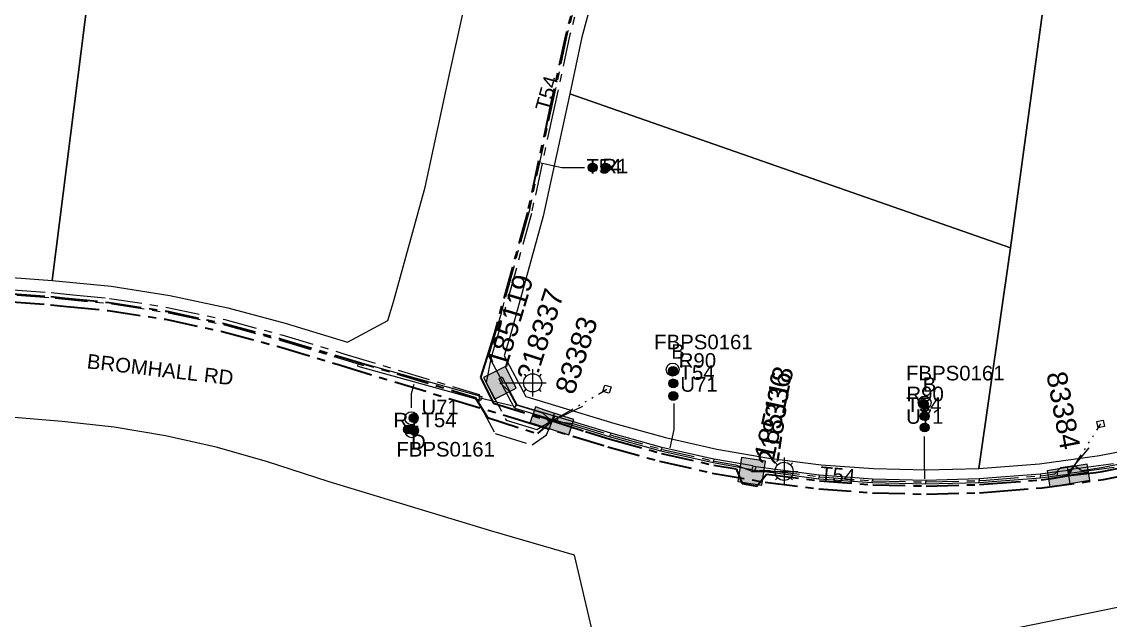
# Model space of a CAD drawing. Header units: metres. Extents: x 244561 to 254068, y 6159332 to 6162744.
# Drawn here: x 251810.7 to 251945, y 6161650.9 to 6161724.8 of the extents above; entities that cross this region are included whole.
import ezdxf
from ezdxf.enums import TextEntityAlignment as Align

# ---------------------------------------------------------------- set-up
doc = ezdxf.new("R2010")
doc.units = ezdxf.units.M
doc.linetypes.add('Cable Exist UG', pattern=[7, 4, -1, 1, -1])
doc.linetypes.add('PHANTOMX2', pattern=[6.6, 3, -0.75, 0.2, -0.75, 0.2, -0.75, 0.2, -0.75])
doc.layers.get('0').update_dxf_attribs({"color": 6})
for name, color, linetype, lineweight in [('_User_HV_Exist', 1, 'Continuous', 35), ('_User_LV_Exist', 5, 'Continuous', 35), ('Cadastre Developer_SP_NEW', 92, 'Continuous', 15), ('Cadastre Land Parcels_SP_EXT', 118, 'Continuous', 15), ('Cadastre Roads_SP_EXT', 218, 'Continuous', 15), ('Mains_HV_EXT', 13, 'Continuous', 25), ('Mains_LV_EXT', 163, 'Continuous', 25), ('Mains_SL_EXT', 131, 'Continuous', 25), ('Services_SP_EXT', 42, 'PHANTOMX2', 20)]:
    doc.layers.add(name, color=color, linetype=linetype, lineweight=lineweight)
for name, color, linetype in [('Duct_SP_EXT', 30, 'Continuous'), ('Equip_SP_SL_EXT', 7, 'Continuous'), ('SupportsUG_SP_LV_EXT', 7, 'Continuous'), ('SupportsUG_SP_LV_SL_EXT', 7, 'Continuous'), ('Trench_SP_EXT', 7, 'Continuous')]:
    doc.layers.add(name, color=color, linetype=linetype)
doc.styles.add('COLUMN_LABEL', font='arial.ttf', dxfattribs={"height": 2})
doc.styles.add('iecARIAL', font='arial.ttf', dxfattribs={"height": 2})
doc.styles.add('POLE_LABEL', font='arial.ttf', dxfattribs={"height": 2})
doc.styles.add('SL_LABEL', font='arial.ttf', dxfattribs={"height": 2})
doc.styles.get("Standard").update_dxf_attribs({"font": 'arial.ttf'})

# ---------------------------------------------------------------- blocks, each defined once
blk = doc.blocks.new('COLUMN_EXT')
blk.add_hatch(color=256).paths.add_polyline_path([(1.5, -1.5), (1.5, 1.5), (-1.5, 1.5), (-1.5, -1.5)])
blk.add_lwpolyline([(1.5, 1.5), (-1.5, 1.5), (-1.5, -1.5), (1.5, -1.5)], close=True)
at = {"flags": 9}
for tag, p in [('STREETNAME', (-1.81, 1.6)), ('LOCATION', (-1.81, 1.4)), ('SUBURB', (-1.81, 1.8)), ('NOTES', (-1.81, 2)), ('COLUMN_TYPE', (-1.81, 0.4)), ('OWNED_BY', (-1.81, 0.6)), ('LEGEND', (-1.81, 1.2)), ('USAGE', (-1.81, 1)), ('STATE', (-1.81, 0.8))]:
    blk.add_attdef(tag, text='', height=0.2, rotation=180, dxfattribs=at).set_placement(p, align=Align.MIDDLE_LEFT)
at = {"flags": 1}
blk.add_attdef('Z', (-1.81, 2.35), '', height=0.2, rotation=180, dxfattribs=at)
at = {"flags": 9}
for tag, style, p in [('STRUCTURE_PLANT_NUMBER', 'POLE_LABEL', (-1.81, -0.03)), ('STREET_CODE', 'COLUMN_LABEL', (-1.81, 0.2))]:
    blk.add_attdef(tag, text='', height=0.2, rotation=180, dxfattribs=dict(at, style=style)).set_placement(p, align=Align.MIDDLE_LEFT)
at = {"style": 'COLUMN_LABEL', "width": 0.9, "flags": 8}
blk.add_attdef('ASSET_NUM', text='', height=2, rotation=270, dxfattribs=at).set_placement((2, -4), align=Align.MIDDLE_LEFT)
blk = doc.blocks.new('PILLAR_EXT')
blk.add_hatch(color=256).paths.add_polyline_path([(-2.5, 1), (-2.5, -1), (2.5, -1), (2.5, 1)])
for p, q in [((-2.5, 0), (2.5, 0)), ((0, 1), (0, -1))]:
    blk.add_line(p, q)
at = {"ltscale": 10}
blk.add_line((2.5, 0), (-2.5, 0), dxfattribs=at)
blk.add_lwpolyline([(-2.5, -1), (-1.25, -1), (1.25, -1), (2.5, -1), (2.5, 1), (-2.5, 1)], close=True)
at = {"width": 0.9, "flags": 8}
blk.add_attdef('ASSET_NUM', text='', height=2, rotation=90, dxfattribs=at).set_placement((-2, 4), align=Align.MIDDLE_LEFT)
for tag, p, flags in [('OWNED_BY', (0, -0.2), 9), ('STATE', (0, -0.4), 9), ('SUPPORT_TYPE', (0, -0.6), 9), ('USAGE', (0, -0.8), 9), ('LEGEND', (0, -1), 9), ('LOCATION', (0, -1.2), 9), ('NOTES', (0, -1.4), 9), ('STREETNAME', (0, -1.8), 9), ('SUBURB', (0, -2), 1), ('PARENT', (0, -1.6), 9)]:
    blk.add_attdef(tag, p, '', height=0.2, dxfattribs=dict(flags=flags))
blk = doc.blocks.new('DUCT_EXT')
blk.add_circle((0, 0.8), 0.8)
at = {"flags": 1}
blk.add_attdef('Z', (0, 0), '', height=0.2, dxfattribs=at)
at = {"flags": 9}
for tag, p in [('DUCT_CODE', (0, 0)), ('XSECT_TYPE', (0, -0.2)), ('STATE', (0, -0.6)), ('FB_REFERENCE', (0, -0.4)), ('NOTES', (0, -0.8))]:
    blk.add_attdef(tag, text='', height=0.2, dxfattribs=at).set_placement(p, align=Align.MIDDLE_LEFT)
blk = doc.blocks.new('SL_LANTERN_EXT')
at = {"flags": 9}
for tag, p in [('LRATECODE', (-7.4, 0)), ('LOUTREACHVOCAB', (-7.2, 0)), ('LOUTREACH', (-7, 0)), ('LANTNUMBER', (-6.6, 0)), ('LNEW', (-6.4, 0)), ('LMASTVOCAB', (-6.2, 0)), ('LMAST', (-6, 0)), ('LLAMPVOCAB', (-5.8, 0)), ('LLAMP', (-5.6, 0)), ('LEXIST', (-5.4, 0)), ('LCHARGE3PERCENT', (-5.2, 0)), ('LCHARGE3', (-5, 0)), ('LCHARGE2PERCENT', (-4.8, 0)), ('LCHARGE2', (-4.6, 0)), ('LCHARGE1PERCENT', (-4.4, 0)), ('LCHARGE1', (-4.2, 0)), ('LCATEGORY', (-4, 0)), ('LBRACKETVOCAB', (-3.8, 0)), ('LBRACKET', (-3.6, 0)), ('LKINGHEIGHT', (-3.4, 0)), ('CREPLACE', (-3.2, 0)), ('CREMOVE', (-3, 0)), ('CNUMBER', (-2.8, 0)), ('CNEW', (-2.6, 0)), ('CEXIST', (-2.4, 0)), ('USAGE', (-2.2, 0)), ('STATE', (-2, 0)), ('OWNED_BY', (-1.8, 0)), ('ORIENTATION', (-1.6, 0)), ('OPERATING_VOLTAGE', (-1.4, 0)), ('NO_PHASES', (-1.2, 0)), ('LANTERN_TYPE', (-1, 0)), ('LANTERN_PURPOSE', (-0.8, 0)), ('CONTROL_TYPE', (-0.6, 0)), ('CONSTRUCTED_VOLTAGE', (-0.4, 0))]:
    blk.add_attdef(tag, text='', height=0.001, rotation=270, dxfattribs=at).set_placement(p, align=Align.MIDDLE_LEFT)
at = {"style": 'SL_LABEL', "flags": 9}
blk.add_attdef('STREET_CODE', text='', height=0.001, rotation=270, dxfattribs=at).set_placement((0, 0), align=Align.MIDDLE_LEFT)
at = {"flags": 1}
blk.add_attdef('Z', (0, 0), '', height=0.001, rotation=270, dxfattribs=at)
at = {"width": 0.9}
blk.add_attdef('LNUMBER', text='', height=1, dxfattribs=at).set_placement((7, -1), align=Align.MIDDLE_LEFT)
at = {"flags": 9}
for tag, p in [('LREMOVE', (0, -7.6)), ('LREPLACE', (0, -7.8)), ('LTYPE', (0, -8)), ('LTYPEVOCAB', (0, -8.2)), ('LEGEND', (0, -8.4)), ('SUBURB', (0, -8.6)), ('STREETNAME', (0, -8.8)), ('LOCATION', (0, -9)), ('NOTES', (0, -9.2)), ('MAINTAINED_BY', (0, -9.86))]:
    blk.add_attdef(tag, text='', height=0.001, dxfattribs=at).set_placement(p, align=Align.MIDDLE_LEFT)
blk.add_attdef('OPERATED_BY', (0, -9.61), '', height=0.001, dxfattribs=at)
blk.add_wipeout([(5.69, 0), (5.06, -1.06), (4, -1.69), (2.94, -1.06), (2.31, 0), (2.94, 1.06), (4, 1.69), (5.06, 1.06)])
for p, q in [((4, 1.69), (4, 0)), ((0, 0), (4, 0)), ((2.94, 1.06), (3.2, 0.8)), ((5.06, 1.06), (4.8, 0.8)), ((2.94, -1.06), (3.2, -0.8)), ((4, 0), (5.69, 0)), ((4, 0), (4, -1.69)), ((5.06, -1.06), (4.8, -0.8))]:
    blk.add_line(p, q)
blk.add_circle((4, 0), 1.12)
blk = doc.blocks.new('CCP_EXT')
at = {"flags": 9}
for tag, p in [('LEGEND', (0, -1.4)), ('STATE', (0, -1.8)), ('LIFE_SUPPORT', (0, -1.6)), ('NOTES', (0, -2))]:
    blk.add_attdef(tag, text='', height=0.2, dxfattribs=at).set_placement(p, align=Align.MIDDLE_LEFT)
blk.add_wipeout([(0, 0.57), (0.57, 0), (0, -0.57), (-0.57, 0)])
blk.add_lwpolyline([(-0.57, 0), (0, 0.57), (0.57, 0), (0, -0.57), (-0.57, 0)])
at = {"flags": 1}
blk.add_attdef('Z', (0, 0), '', height=0.2, dxfattribs=at)
at = {"flags": 9}
for tag, p in [('CCP_TYPE', (0, 0)), ('CONSTRUCTED_VOLTAGE', (0, -0.2)), ('OPERATING_VOLTAGE', (0, -0.6)), ('ORIENTATION', (0, -0.8)), ('OWNED_BY', (0, -1)), ('NO_PHASES', (0, -0.4)), ('USAGE', (0, -1.2))]:
    blk.add_attdef(tag, text='', height=0.2, dxfattribs=at).set_placement(p, align=Align.MIDDLE_LEFT)
blk = doc.blocks.new('CABLE_LARGE_EXT')
h = blk.add_hatch(color=256)
edge = h.paths.add_edge_path()
edge.add_arc((0, 0.55), 0.55, 0, 360)
blk.add_circle((0, 0.55), 0.55)
at = {"flags": 1}
blk.add_attdef('Z', (0, 0), '', height=0.2, dxfattribs=at)
at = {"flags": 9}
for tag, p in [('COND_CODE', (0, 0)), ('STATE', (0, -0.4)), ('XSECT_SIZE', (0, -0.6)), ('FB_REFERENCE', (0, -0.2)), ('NOTES', (0, -0.8))]:
    blk.add_attdef(tag, text='', height=0.2, dxfattribs=at).set_placement(p, align=Align.MIDDLE_LEFT)

msp = doc.modelspace()

# ---------------------------------------------------------------- linework, layer by layer
at = {"layer": 'Cadastre Developer_SP_NEW', "linetype": 'Continuous'}
for points in [[(251820.7618, 6161742.6934), (251773.9171, 6161748.3932), (251774.6973, 6161743.9978), (251775.2163, 6161739.5655), (251775.4751, 6161735.1084), (251775.4701, 6161730.6461), (251774.5204, 6161699.4401), (251778.3948, 6161695.321), (251795.7168, 6161694.2445), (251814.4464, 6161692.8656), (251820.7618, 6161742.6934)], [(251938.7591, 6161741.4183), (251886.4155, 6161743.1814), (251883.8626, 6161736.5329), (251881.6575, 6161729.7615), (251879.8082, 6161722.8831), (251878.3138, 6161715.9199), (251932.7204, 6161696.902), (251938.7591, 6161741.4183)], [(251813.7416, 6161623.297), (251883.4395, 6161639.7363), (251878.9066, 6161658.9537), (251868.687, 6161661.924), (251848.6361, 6161668.0372), (251840.8816, 6161670.5244), (251834.6992, 6161672.2798), (251828.429, 6161673.6914), (251822.0902, 6161674.7509), (251815.7024, 6161675.4567), (251795.3556, 6161677.1335), (251792.2468, 6161677.3077), (251790.4877, 6161619.6015), (251813.7416, 6161623.297)]]:
    msp.add_lwpolyline(points, close=True, dxfattribs=at)
at = {"layer": 'Cadastre Land Parcels_SP_EXT', "linetype": 'Continuous'}
for points in [[(251820.7618, 6161742.6934), (251773.9171, 6161748.3932), (251774.6973, 6161743.9978), (251775.2163, 6161739.5655), (251775.4751, 6161735.1084), (251775.4701, 6161730.6461), (251774.5204, 6161699.4401), (251778.3948, 6161695.321), (251795.7168, 6161694.2445), (251814.4464, 6161692.8656), (251820.7618, 6161742.6934)], [(251855.8826, 6161687.9297), (251856.5891, 6161690.2444), (251860.4722, 6161704.3653), (251863.5672, 6161718.6798), (251865.5864, 6161727.8705), (251868.1659, 6161736.9199), (251820.7618, 6161742.6934), (251814.4464, 6161692.8656), (251821.7299, 6161692.1499), (251828.9626, 6161691.029), (251836.1213, 6161689.5089), (251843.1854, 6161687.5932), (251850.892, 6161685.2718), (251855.8826, 6161687.9297)], [(251938.7591, 6161741.4183), (251886.4155, 6161743.1814), (251883.8626, 6161736.5329), (251881.6575, 6161729.7615), (251879.8082, 6161722.8831), (251878.3138, 6161715.9199), (251932.7204, 6161696.902), (251938.7591, 6161741.4183)], [(251936.2918, 6161670.2599), (251943.7096, 6161671.2734), (251951.0602, 6161672.7069), (251958.3149, 6161674.5569), (251967.3743, 6161740.4411), (251938.7591, 6161741.4183), (251932.7204, 6161696.902), (251928.8271, 6161669.6711), (251936.2918, 6161670.2599)], [(251932.7204, 6161696.902), (251878.3138, 6161715.9199), (251875.044, 6161700.7935), (251870.9408, 6161685.8697), (251870.2341, 6161683.5559), (251872.8921, 6161678.5652), (251883.8677, 6161675.2181), (251890.1335, 6161673.478), (251896.4773, 6161672.0474), (251902.8842, 6161670.933), (251909.3393, 6161670.1364), (251915.8244, 6161669.6599), (251922.3256, 6161669.5043), (251928.8271, 6161669.6711), (251932.7204, 6161696.902)], [(251813.7416, 6161623.297), (251883.4395, 6161639.7363), (251878.9066, 6161658.9537), (251868.687, 6161661.924), (251848.6361, 6161668.0372), (251840.8816, 6161670.5244), (251834.6992, 6161672.2798), (251828.429, 6161673.6914), (251822.0902, 6161674.7509), (251815.7024, 6161675.4567), (251795.3556, 6161677.1335), (251792.2468, 6161677.3077), (251790.4877, 6161619.6015), (251813.7416, 6161623.297)]]:
    msp.add_lwpolyline(points, close=True, dxfattribs=at)
msp.add_lwpolyline([(252165.6289, 6161716.8082), (251980.4688, 6161659.6085), (251883.4393, 6161639.7363), (251813.7414, 6161623.297), (251790.4876, 6161619.6015), (251753.783, 6161614.0045), (251718.6048, 6161608.6416), (251691.0582, 6161604.4422), (251683.4246, 6161603.1063), (251648.2202, 6161596.9493), (251618.6696, 6161591.7822), (251589.1189, 6161586.6139), (251574.3226, 6161584.1696), (251555.8402, 6161577.7777), (251517.9467, 6161564.9739), (251470.5788, 6161548.9691), (251423.1895, 6161533.0291), (251360.3179, 6161503.7091), (251314.2861, 6161477.9612), (251260.9887, 6161444.8712), (251251.6398, 6161438.6951), (251185.807, 6161391.0979)], dxfattribs=at)
at = {"layer": 'Duct_SP_EXT'}
for p, q in [((251852.1509, 6161682.3128), (251852.215, 6161682.544)), ((251852.1509, 6161682.3128), (251867.3622, 6161678.0915)), ((251852.2792, 6161682.7753), (251852.215, 6161682.544)), ((251852.2792, 6161682.7753), (251867.4906, 6161678.5541)), ((251867.3622, 6161678.0915), (251867.4264, 6161678.3228)), ((251867.4906, 6161678.5541), (251867.4264, 6161678.3228)), ((251871.4226, 6161677.238), (251871.6344, 6161677.3508)), ((251871.5644, 6161677.1213), (251871.6344, 6161677.3508)), ((251871.5644, 6161677.1213), (251876.2418, 6161675.6951)), ((251871.7044, 6161677.5804), (251871.6344, 6161677.3508)), ((251871.8462, 6161677.4637), (251871.6344, 6161677.3508)), ((251871.7044, 6161677.5804), (251876.3817, 6161676.1542)), ((251876.1904, 6161675.7108), (251876.2604, 6161675.9404)), ((251876.3246, 6161675.6699), (251876.1904, 6161675.7108)), ((251876.2418, 6161675.6951), (251876.3117, 6161675.9247)), ((251876.3304, 6161676.1699), (251876.2604, 6161675.9404)), ((251876.3817, 6161676.1542), (251876.3117, 6161675.9247)), ((251876.3246, 6161675.6699), (251876.3947, 6161675.8994)), ((251876.7511, 6161675.5398), (251876.3246, 6161675.6699)), ((251876.4647, 6161676.129), (251876.3304, 6161676.1699)), ((251876.4647, 6161676.129), (251876.3947, 6161675.8994)), ((251876.8911, 6161675.9989), (251876.4647, 6161676.129)), ((251876.7511, 6161675.5398), (251876.8211, 6161675.7694)), ((251883.2411, 6161673.5609), (251876.7511, 6161675.5398)), ((251876.8911, 6161675.9989), (251876.8211, 6161675.7694)), ((251883.3754, 6161674.0218), (251876.8911, 6161675.9989)), ((251883.2411, 6161673.5609), (251883.3083, 6161673.7914)), ((251883.3754, 6161674.0218), (251883.3083, 6161673.7914)), ((251889.6955, 6161672.2652), (251883.3754, 6161674.0218)), ((251889.5784, 6161671.7996), (251883.2411, 6161673.5609)), ((251889.5784, 6161671.7996), (251889.637, 6161672.0324)), ((251896.0192, 6161670.3486), (251889.5784, 6161671.7996)), ((251889.6955, 6161672.2652), (251889.637, 6161672.0324)), ((251896.1131, 6161670.8194), (251889.6955, 6161672.2652)), ((251896.0192, 6161670.3486), (251896.0662, 6161670.584)), ((251896.1131, 6161670.8194), (251896.0662, 6161670.584)), ((251945.4127, 6161670.2594), (251939.884, 6161669.5047)), ((251945.4912, 6161669.7856), (251939.9489, 6161669.0292)), ((251909.0739, 6161668.4084), (251909.0984, 6161668.6473)), ((251909.0739, 6161668.4084), (251915.6574, 6161667.9254)), ((251909.1228, 6161668.8861), (251909.0984, 6161668.6473)), ((251909.1228, 6161668.8861), (251915.6808, 6161668.405)), ((251915.6808, 6161668.405), (251915.6691, 6161668.1652)), ((251915.6808, 6161668.405), (251922.257, 6161668.247)), ((251922.257, 6161668.247), (251928.8362, 6161668.4161)), ((251928.8362, 6161668.4161), (251936.3832, 6161669.0124)), ((251928.8362, 6161668.4161), (251928.8488, 6161668.1763)), ((251928.8613, 6161667.9365), (251936.4346, 6161668.535)), ((251936.3832, 6161669.0124), (251938.4664, 6161669.2968)), ((251936.3832, 6161669.0124), (251936.4089, 6161668.7737)), ((251936.4346, 6161668.535), (251936.4089, 6161668.7737)), ((251936.4346, 6161668.535), (251938.5252, 6161668.8203)), ((251938.4664, 6161669.2968), (251939.8728, 6161669.4517)), ((251938.4664, 6161669.2968), (251938.4958, 6161669.0585)), ((251938.5252, 6161668.8203), (251938.4958, 6161669.0585)), ((251938.5252, 6161668.8203), (251939.9254, 6161668.9746)), ((251939.8728, 6161669.4517), (251939.8991, 6161669.2131)), ((251939.884, 6161669.5047), (251939.9164, 6161669.2669)), ((251939.9254, 6161668.9746), (251939.8991, 6161669.2131)), ((251939.9489, 6161669.0292), (251939.9164, 6161669.2669)), ((251915.6574, 6161667.9254), (251915.6691, 6161668.1652)), ((251915.6574, 6161667.9254), (251922.2574, 6161667.7669)), ((251922.257, 6161668.247), (251922.2572, 6161668.0069)), ((251922.2574, 6161667.7669), (251922.2572, 6161668.0069)), ((251922.2574, 6161667.7669), (251928.8613, 6161667.9365)), ((251928.8613, 6161667.9365), (251928.8488, 6161668.1763))]:
    msp.add_line(p, q, dxfattribs=at)
for points in [[(251880.1392, 6161706.7776), (251877.3357, 6161706.7776), (251874.7457, 6161707.325)], [(251858.7765, 6161677.1492), (251858.7765, 6161678.9145), (251859.1369, 6161680.0808)], [(251891.1728, 6161677.68), (251891.1728, 6161674.4834), (251890.6697, 6161672.1988)], [(251922.0444, 6161673.6345), (251922.0444, 6161670.7546), (251922.0925, 6161668.3978)]]:
    msp.add_lwpolyline(points, dxfattribs=at)
at = {"layer": 'Trench_SP_EXT', "linetype": 'Cable Exist UG'}
for points in [[(251775.0008, 6161693.3856), (251778.7873, 6161693.1502), (251796.1056, 6161692.0738), (251814.8085, 6161690.6963), (251821.8468, 6161689.9815), (251828.8104, 6161688.8794), (251835.7019, 6161687.3923), (251842.5236, 6161685.518), (251850.0182, 6161683.2337), (251852.8599, 6161682.3677)], [(251876.3188, 6161675.6133), (251880.0146, 6161677.4039)], [(251939.8586, 6161669.1646), (251942.7771, 6161672.6601)]]:
    msp.add_lwpolyline(points, dxfattribs=at)

# ---------------------------------------------------------------- block references
at = {"layer": 'Duct_SP_EXT'}
for name, p in [('CABLE_LARGE_EXT', (251881.1399, 6161706.2535)), ('CABLE_LARGE_EXT', (251882.7453, 6161706.2421)), ('DUCT_EXT', (251891.0225, 6161681.0755)), ('CABLE_LARGE_EXT', (251891.0716, 6161681.1572)), ('CABLE_LARGE_EXT', (251891.0965, 6161679.6106)), ('CABLE_LARGE_EXT', (251891.0965, 6161678.0658)), ('DUCT_EXT', (251922.1219, 6161677.0054)), ('CABLE_LARGE_EXT', (251922.0104, 6161677.0798)), ('DUCT_EXT', (251858.7764, 6161675.07)), ('CABLE_LARGE_EXT', (251922.1219, 6161675.5718)), ('CABLE_LARGE_EXT', (251859.0707, 6161675.3514)), ('CABLE_LARGE_EXT', (251922.1219, 6161674.1771)), ('CABLE_LARGE_EXT', (251858.3458, 6161673.9295)), ('DUCT_EXT', (251858.8149, 6161673.4534)), ('CABLE_LARGE_EXT', (251859.1264, 6161673.7901))]:
    msp.add_blockref(name, p, dxfattribs=at)
at = {"layer": 'SupportsUG_SP_LV_EXT'}
ref = msp.add_blockref('PILLAR_EXT', (251876.1407, 6161675.5329), dxfattribs=dict(at, rotation=161.828268280312))
ref.add_attrib('ASSET_NUM', '83383', dxfattribs={"layer": '0', "height": 2.5, "rotation": 72.113499, "style": 'iecARIAL'}).set_placement((251877.6407, 6161679.0329), align=Align.MIDDLE_LEFT)
ref = msp.add_blockref('PILLAR_EXT', (251939.8647, 6161668.7922), dxfattribs=dict(at, rotation=9.576708732206596))
ref.add_attrib('ASSET_NUM', '83384', dxfattribs={"layer": '0', "height": 2.5, "rotation": 280.57586, "style": 'iecARIAL'}).set_placement((251941.3647, 6161672.2922), align=Align.TOP_RIGHT)
at = {"layer": 'SupportsUG_SP_LV_SL_EXT'}
ref = msp.add_blockref('COLUMN_EXT', (251869.714, 6161680.251), dxfattribs=dict(at, rotation=116.8101555878472))
ref.add_attrib('ASSET_NUM', '218337', dxfattribs={"layer": '0', "height": 2.5, "rotation": 72.152162, "style": 'COLUMN_LABEL'}).set_placement((251871.714, 6161681.001), align=Align.TOP_LEFT)
ref = msp.add_blockref('COLUMN_EXT', (251900.7701, 6161669.3164), dxfattribs=dict(at, rotation=351.552472482466))
ref.add_attrib('ASSET_NUM', '218336', dxfattribs={"layer": '0', "height": 2.5, "rotation": 81.666598, "style": 'COLUMN_LABEL'}).set_placement((251902.7701, 6161670.0664), align=Align.MIDDLE_LEFT)

# ---------------------------------------------------------------- texts
at = {"layer": 'Cadastre Roads_SP_EXT'}
msp.add_text('BROMHALL RD', height=1.8, rotation=353.353638, dxfattribs=at).set_placement((251818.6607, 6161682.0363))
at = {"layer": 'Duct_SP_EXT'}
for s, p in [('T54', (251880.3796, 6161706.0574)), ('R1', (251882.3259, 6161706.083)), ('FBPS0161', (251888.7389, 6161684.3808)), ('B', (251890.8423, 6161683.2089)), ('R90', (251891.7738, 6161682.0971)), ('T54', (251891.8671, 6161680.6115)), ('FBPS0161', (251919.822, 6161680.536)), ('U71', (251891.9686, 6161679.1387)), ('B', (251921.872, 6161679.136)), ('R90', (251919.8722, 6161677.9677)), ('U71', (251860.0186, 6161676.3551)), ('T54', (251919.8636, 6161676.6319)), ('R1', (251856.5614, 6161674.738)), ('T54', (251860.0186, 6161674.7659)), ('U71', (251919.8265, 6161675.1817)), ('D', (251858.7361, 6161672.0614)), ('FBPS0161', (251856.9238, 6161671.1412))]:
    msp.add_text(s, height=1.8, dxfattribs=at).set_placement(p)
at = {"layer": 'Mains_LV_EXT'}
for rotation, p in [(74.551395, (251875.7731, 6161713.6323)), (354.92854, (251909.1434, 6161668.1453))]:
    msp.add_text('T54', height=1.8, rotation=rotation, dxfattribs=at).set_placement(p)

# ---------------------------------------------------------------- next in the draw order: block references
at = {"layer": 'Equip_SP_SL_EXT'}
ref = msp.add_blockref('SL_LANTERN_EXT', (251869.7375, 6161680.2385), dxfattribs=at)
ref.add_attrib('ASSET_NUM', '185119', dxfattribs={"layer": '0', "height": 2.5, "rotation": 73.21017, "style": 'iecARIAL'}).set_placement((251871.2375, 6161681.7385), align=Align.BOTTOM_LEFT)
ref = msp.add_blockref('SL_LANTERN_EXT', (251900.77, 6161669.3165), dxfattribs=at)
ref.add_attrib('ASSET_NUM', '185118', dxfattribs={"layer": '0', "height": 2.5, "rotation": 77.722815, "style": 'iecARIAL'}).set_placement((251902.27, 6161670.8165), align=Align.MIDDLE_LEFT)
at = {"layer": 'Services_SP_EXT'}
for p, rotation in [((251882.914, 6161679.45), 28.81659407526248), ((251943.8488, 6161675.1662), 56.87788414133646)]:
    msp.add_blockref('CCP_EXT', p, dxfattribs=dict(at, rotation=rotation))

# ---------------------------------------------------------------- next in the draw order: linework, layer by layer
at = {"layer": '_User_HV_Exist', "linetype": 'Cable Exist UG'}
msp.add_lwpolyline([(251795.5136, 6161691.2515), (251814.2262, 6161689.8737), (251816.2632, 6161689.6726), (251816.2632, 6161689.6726), (251821.3532, 6161689.1725), (251828.4208, 6161688.0771), (251835.4166, 6161686.5916), (251842.3601, 6161684.7086), (251850.0267, 6161682.3993), (251872.017, 6161675.6957), (251872.017, 6161675.6957), (251883.0286, 6161672.3377), (251889.4017, 6161670.5677), (251895.89, 6161669.1046), (251902.4431, 6161667.9647), (251909.0455, 6161667.1498), (251915.6786, 6161666.6625), (251922.3282, 6161666.5034), (251928.9041, 6161666.6721), (251930.9135, 6161666.8264), (251930.9135, 6161666.8264), (251936.6131, 6161667.2759), (251944.2002, 6161668.3125), (251951.7185, 6161669.7789)], dxfattribs=at)
at = {"layer": '_User_LV_Exist', "linetype": 'Cable Exist UG'}
for points in [[(251884.2466, 6161743.6076), (251883.4766, 6161741.107), (251883.4766, 6161741.107), (251881.9769, 6161737.2015), (251879.7396, 6161730.3312), (251877.8635, 6161723.353), (251876.3583, 6161716.3395), (251875.9521, 6161714.4605), (251875.9521, 6161714.4605), (251873.1009, 6161701.2703), (251869.0198, 6161686.427), (251868.3214, 6161684.1401), (251867.3174, 6161680.8751), (251868.9152, 6161677.7295), (251876.0679, 6161675.4682)], [(251759.6099, 6161701.6471), (251772.5854, 6161701.607), (251772.5854, 6161701.607), (251772.4961, 6161698.6731), (251777.4805, 6161693.374), (251795.5813, 6161692.2491), (251814.2996, 6161690.871), (251816.0472, 6161690.6987), (251816.0472, 6161690.6987), (251821.4788, 6161690.165), (251828.6015, 6161689.061), (251835.6515, 6161687.5641), (251842.6352, 6161685.6702), (251850.3151, 6161683.3568), (251866.0781, 6161678.6065), (251866.0781, 6161678.6065), (251866.6551, 6161678.4249), (251868.1547, 6161675.9527), (251868.1547, 6161675.9527), (251874.3757, 6161673.9664), (251875.2741, 6161674.7636), (251876.0679, 6161675.4682)], [(251939.8121, 6161668.7834), (251943.2301, 6161669.1893), (251943.2301, 6161669.1893), (251944.0367, 6161669.2995), (251951.499, 6161670.7548), (251954.0119, 6161671.3956), (251955.4906, 6161670.1231), (251957.3916, 6161670.6078), (251957.9307, 6161672.3949), (251958.8091, 6161672.6189), (251959.7306, 6161672.9029), (251959.7306, 6161672.9029), (251964.8886, 6161674.5086), (251970.8187, 6161676.6663), (251976.6388, 6161679.1019), (251977.9328, 6161679.717), (251980.3988, 6161681.0715)], [(251876.1808, 6161675.556), (251880.2828, 6161674.2204), (251880.2828, 6161674.2204), (251883.3083, 6161673.2979), (251889.6456, 6161671.5378), (251896.0857, 6161670.0855), (251898.8417, 6161669.6061), (251899.6007, 6161667.8167), (251901.4002, 6161667.5037), (251902.5902, 6161668.9541), (251909.1434, 6161668.1453), (251915.7272, 6161667.6616), (251922.3274, 6161667.5037), (251928.8784, 6161667.6718), (251929.9626, 6161667.7545), (251929.9626, 6161667.7545), (251936.5059, 6161668.2706), (251937.7692, 6161668.4432), (251939.9132, 6161668.8002)]]:
    msp.add_lwpolyline(points, dxfattribs=at)
at = {"layer": 'Cadastre Developer_SP_NEW', "linetype": 'Continuous'}
for points in [[(251855.8826, 6161687.9297), (251856.5891, 6161690.2444), (251860.4722, 6161704.3653), (251863.5672, 6161718.6798), (251865.5864, 6161727.8705), (251868.1659, 6161736.9199), (251820.7618, 6161742.6934), (251814.4464, 6161692.8656), (251821.7299, 6161692.1499), (251828.9626, 6161691.029), (251836.1213, 6161689.5089), (251843.1854, 6161687.5932), (251850.892, 6161685.2718), (251855.8826, 6161687.9297)], [(251936.2918, 6161670.2599), (251943.7096, 6161671.2734), (251951.0602, 6161672.7069), (251958.3149, 6161674.5569), (251967.3743, 6161740.4411), (251938.7591, 6161741.4183), (251932.7204, 6161696.902), (251928.8271, 6161669.6711), (251936.2918, 6161670.2599)], [(251932.7204, 6161696.902), (251878.3138, 6161715.9199), (251875.044, 6161700.7935), (251870.9408, 6161685.8697), (251870.2341, 6161683.5559), (251872.8921, 6161678.5652), (251883.8677, 6161675.2181), (251890.1335, 6161673.478), (251896.4773, 6161672.0474), (251902.8842, 6161670.933), (251909.3393, 6161670.1364), (251915.8244, 6161669.6599), (251922.3256, 6161669.5043), (251928.8271, 6161669.6711), (251932.7204, 6161696.902)]]:
    msp.add_lwpolyline(points, close=True, dxfattribs=at)
msp.add_lwpolyline([(252165.6289, 6161716.8082), (251980.4688, 6161659.6085), (251883.4393, 6161639.7363), (251813.7414, 6161623.297), (251790.4876, 6161619.6015), (251753.783, 6161614.0045), (251718.6048, 6161608.6416), (251691.0582, 6161604.4422), (251683.4246, 6161603.1063), (251648.2202, 6161596.9493), (251618.6696, 6161591.7822), (251589.1189, 6161586.6139), (251574.3226, 6161584.1696), (251555.8402, 6161577.7777), (251517.9467, 6161564.9739), (251470.5788, 6161548.9691), (251423.1895, 6161533.0291), (251360.3179, 6161503.7091), (251314.2861, 6161477.9612), (251260.9887, 6161444.8712), (251251.6398, 6161438.6951), (251185.807, 6161391.0979)], dxfattribs=at)
at = {"layer": 'Duct_SP_EXT'}
for p, q in [((251869.5721, 6161680.7116), (251869.7839, 6161680.8244)), ((251869.5721, 6161680.7116), (251871.4226, 6161677.238)), ((251869.9957, 6161680.9373), (251869.7839, 6161680.8244)), ((251869.9957, 6161680.9373), (251871.8462, 6161677.4637)), ((251900.8215, 6161669.5129), (251896.0192, 6161670.3486)), ((251900.9038, 6161669.9858), (251896.1131, 6161670.8194)), ((251900.8215, 6161669.5129), (251900.8627, 6161669.7494)), ((251900.8215, 6161669.5129), (251900.8627, 6161669.7494)), ((251900.9038, 6161669.9858), (251900.8627, 6161669.7494)), ((251900.9038, 6161669.9858), (251900.8627, 6161669.7494)), ((251900.9038, 6161669.9858), (251901.2889, 6161669.9188)), ((251901.2889, 6161669.9188), (251901.2526, 6161669.6815)), ((251901.2889, 6161669.9188), (251909.1228, 6161668.8861)), ((251900.8215, 6161669.5129), (251901.2163, 6161669.4443)), ((251901.2163, 6161669.4443), (251901.2526, 6161669.6815)), ((251901.2163, 6161669.4443), (251909.0739, 6161668.4084))]:
    msp.add_line(p, q, dxfattribs=at)
at = {"layer": 'Mains_HV_EXT', "linetype": 'Cable Exist UG'}
msp.add_lwpolyline([(251795.5136, 6161691.2515), (251814.2262, 6161689.8737), (251816.2632, 6161689.6726), (251816.2632, 6161689.6726), (251821.3532, 6161689.1725), (251828.4208, 6161688.0771), (251835.4166, 6161686.5916), (251842.3601, 6161684.7086), (251850.0267, 6161682.3993), (251872.017, 6161675.6957), (251872.017, 6161675.6957), (251883.0286, 6161672.3377), (251889.4017, 6161670.5677), (251895.89, 6161669.1046), (251902.4431, 6161667.9647), (251909.0455, 6161667.1498), (251915.6786, 6161666.6625), (251922.3282, 6161666.5034), (251928.9041, 6161666.6721), (251930.9135, 6161666.8264), (251930.9135, 6161666.8264), (251936.6131, 6161667.2759), (251944.2002, 6161668.3125), (251951.7185, 6161669.7789)], dxfattribs=at)
at = {"layer": 'Mains_LV_EXT', "linetype": 'Cable Exist UG'}
for points in [[(251884.2466, 6161743.6076), (251883.4766, 6161741.107), (251883.4766, 6161741.107), (251881.9769, 6161737.2015), (251879.7396, 6161730.3312), (251877.8635, 6161723.353), (251876.3583, 6161716.3395), (251875.9521, 6161714.4605), (251875.9521, 6161714.4605), (251873.1009, 6161701.2703), (251869.0198, 6161686.427), (251868.3214, 6161684.1401), (251867.3174, 6161680.8751), (251868.9152, 6161677.7295), (251876.0679, 6161675.4682)], [(251759.6099, 6161701.6471), (251772.5854, 6161701.607), (251772.5854, 6161701.607), (251772.4961, 6161698.6731), (251777.4805, 6161693.374), (251795.5813, 6161692.2491), (251814.2996, 6161690.871), (251816.0472, 6161690.6987), (251816.0472, 6161690.6987), (251821.4788, 6161690.165), (251828.6015, 6161689.061), (251835.6515, 6161687.5641), (251842.6352, 6161685.6702), (251850.3151, 6161683.3568), (251866.0781, 6161678.6065), (251866.0781, 6161678.6065), (251866.6551, 6161678.4249), (251868.1547, 6161675.9527), (251868.1547, 6161675.9527), (251874.3757, 6161673.9664), (251875.2741, 6161674.7636), (251876.0679, 6161675.4682)], [(251939.8121, 6161668.7834), (251943.2301, 6161669.1893), (251943.2301, 6161669.1893), (251944.0367, 6161669.2995), (251951.499, 6161670.7548), (251954.0119, 6161671.3956), (251955.4906, 6161670.1231), (251957.3916, 6161670.6078), (251957.9307, 6161672.3949), (251958.8091, 6161672.6189), (251959.7306, 6161672.9029), (251959.7306, 6161672.9029), (251964.8886, 6161674.5086), (251970.8187, 6161676.6663), (251976.6388, 6161679.1019), (251977.9328, 6161679.717), (251980.3988, 6161681.0715)], [(251876.1808, 6161675.556), (251880.2828, 6161674.2204), (251880.2828, 6161674.2204), (251883.3083, 6161673.2979), (251889.6456, 6161671.5378), (251896.0857, 6161670.0855), (251898.8417, 6161669.6061), (251899.6007, 6161667.8167), (251901.4002, 6161667.5037), (251902.5902, 6161668.9541), (251909.1434, 6161668.1453), (251915.7272, 6161667.6616), (251922.3274, 6161667.5037), (251928.8784, 6161667.6718), (251929.9626, 6161667.7545), (251929.9626, 6161667.7545), (251936.5059, 6161668.2706), (251937.7692, 6161668.4432), (251939.9132, 6161668.8002)]]:
    msp.add_lwpolyline(points, dxfattribs=at)
at = {"layer": 'Mains_SL_EXT', "linetype": 'Cable Exist UG'}
for points in [[(251884.501, 6161743.822), (251883.8817, 6161740.7671), (251883.8817, 6161740.7671), (251882.4483, 6161737.0343), (251880.2191, 6161730.1887), (251878.3496, 6161723.2355), (251876.8472, 6161716.2346), (251876.3992, 6161714.1621), (251876.3992, 6161714.1621), (251873.5867, 6161701.1511), (251869.5001, 6161686.2877), (251868.6181, 6161683.3995), (251868.021, 6161680.2658), (251868.021, 6161680.2658), (251870.4843, 6161675.6403), (251874.2553, 6161674.4904), (251875.9828, 6161675.503)], [(251759.6428, 6161701.7276), (251773.0875, 6161701.6674), (251773.0875, 6161701.6674), (251773.0021, 6161698.8648), (251777.7091, 6161693.8607), (251795.6152, 6161692.7479), (251814.3363, 6161691.3697), (251817.0134, 6161691.1061), (251817.0134, 6161691.1061), (251821.5416, 6161690.6612), (251828.6917, 6161689.553), (251835.769, 6161688.0502), (251842.7727, 6161686.1509), (251850.4593, 6161683.8355), (251867.1383, 6161678.8153), (251867.1168, 6161677.7088), (251867.1168, 6161677.7088), (251869.1085, 6161673.9689), (251873.6719, 6161672.5773), (251875.4619, 6161673.8338), (251876.1768, 6161675.5352)], [(251876.0532, 6161675.5418), (251874.9816, 6161676.4979), (251874.9816, 6161676.4979), (251871.7616, 6161677.4778), (251870.8215, 6161679.2377), (251869.7141, 6161680.2509)], [(251876.1557, 6161675.5382), (251878.7064, 6161675.2239), (251878.7064, 6161675.2239), (251883.4481, 6161673.7779), (251889.7676, 6161672.0229), (251896.1837, 6161670.576), (251898.7683, 6161670.1264), (251900.7276, 6161669.3606)], [(251900.7276, 6161669.3606), (251902.7005, 6161669.4443), (251902.7005, 6161669.4443), (251909.1924, 6161668.6431), (251915.7515, 6161668.1612), (251922.3269, 6161668.0039), (251928.8656, 6161668.1716), (251929.7209, 6161668.237), (251929.7209, 6161668.237), (251936.4523, 6161668.768), (251938.1869, 6161669.0049), (251938.9364, 6161669.7995), (251940.5807, 6161670.0241), (251941.5326, 6161669.4007), (251943.9548, 6161669.793), (251951.3893, 6161671.2429), (251954.4369, 6161672.02), (251956.0658, 6161671.9343)]]:
    msp.add_lwpolyline(points, dxfattribs=at)
at = {"layer": 'Services_SP_EXT'}
for points in [[(251876.1408, 6161675.5329), (251882.9141, 6161679.45)], [(251939.8647, 6161668.7922), (251943.8487, 6161675.1662)]]:
    msp.add_lwpolyline(points, dxfattribs=at)
at = {"layer": 'Trench_SP_EXT', "linetype": 'Cable Exist UG'}
for points in [[(251881.0592, 6161734.0213), (251879.9335, 6161730.4718), (251878.0618, 6161723.5056), (251876.5598, 6161716.4982), (251873.3011, 6161701.4135), (251870.2071, 6161690.1532), (251869.7599, 6161688.5259), (251869.7599, 6161688.5259), (251869.2178, 6161686.5531), (251868.312, 6161683.5873), (251870.0333, 6161680.3565)], [(251867.2504, 6161678.3721), (251872.014, 6161677.2412)]]:
    msp.add_lwpolyline(points, dxfattribs=at)

doc.saveas('drawing.dxf')
